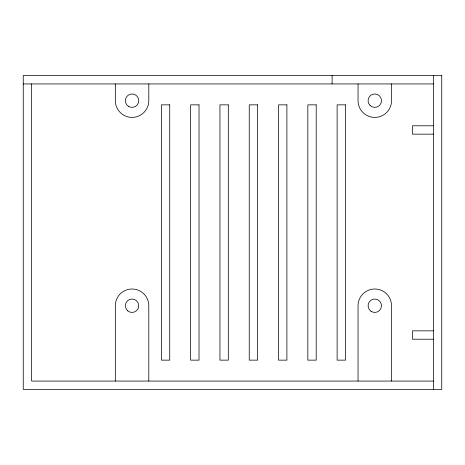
<?xml version="1.0" encoding="UTF-8"?>
<svg xmlns="http://www.w3.org/2000/svg" width="465" height="465" viewBox="0 0 465 465"><rect width="100%" height="100%" fill="white"/><g stroke="black" fill="none" stroke-linecap="round" stroke-linejoin="round"><path stroke-width="0.7" d="M23.25 83.933L433.38 83.933M433.38 125.783L412.455 125.783L412.455 134.153L433.38 134.153M433.38 330.848L412.455 330.848L412.455 339.218L433.38 339.218M433.38 381.068L31.62 381.068L31.62 83.933M433.38 75.562L433.38 389.438M391.53 83.933L391.53 100.672A16.74 16.74 0 0 1 374.79 117.413A16.74 16.74 0 0 1 358.05 100.672L358.05 83.933M391.53 381.068L391.53 305.738A16.74 16.74 0 0 0 374.79 288.998A16.74 16.74 0 0 0 358.05 305.738L358.05 381.068M332.103 75.562L332.103 83.933M148.8 83.933L148.8 100.672A16.74 16.74 0 0 1 132.06 117.413A16.74 16.74 0 0 1 115.32 100.672L115.32 83.933M148.8 381.068L148.8 305.738A16.74 16.74 0 0 0 132.06 288.998A16.74 16.74 0 0 0 115.32 305.738L115.32 381.068M441.75 75.562L23.25 75.562L23.25 389.438L441.75 389.438L441.75 75.562M169.725 104.858L161.355 104.858L161.355 360.143L169.725 360.143L169.725 104.858M199.02 104.858L190.65 104.858L190.65 360.143L199.02 360.143L199.02 104.858M228.315 104.858L219.945 104.858L219.945 360.143L228.315 360.143L228.315 104.858M257.61 104.858L249.24 104.858L249.24 360.143L257.61 360.143L257.61 104.858M286.905 104.858L278.535 104.858L278.535 360.143L286.905 360.143L286.905 104.858M316.2 104.858L307.83 104.858L307.83 360.143L316.2 360.143L316.2 104.858M345.495 104.858L337.125 104.858L337.125 360.143L345.495 360.143L345.495 104.858M127.782 310.887A6.696 6.696 0 0 0 138.657 306.871A6.696 6.696 0 0 0 129.741 299.454A6.696 6.696 0 0 0 127.782 310.887M370.053 105.41A6.696 6.696 0 0 0 381.259 102.405A6.696 6.696 0 0 0 373.058 94.203A6.696 6.696 0 0 0 370.053 105.41M128.689 106.456A6.696 6.696 0 0 0 138.756 100.696A6.696 6.696 0 0 0 128.735 94.86A6.696 6.696 0 0 0 128.689 106.456M370.942 311.219A6.696 6.696 0 0 0 381.457 306.33A6.696 6.696 0 0 0 371.971 299.663A6.696 6.696 0 0 0 370.942 311.219"/></g></svg>
